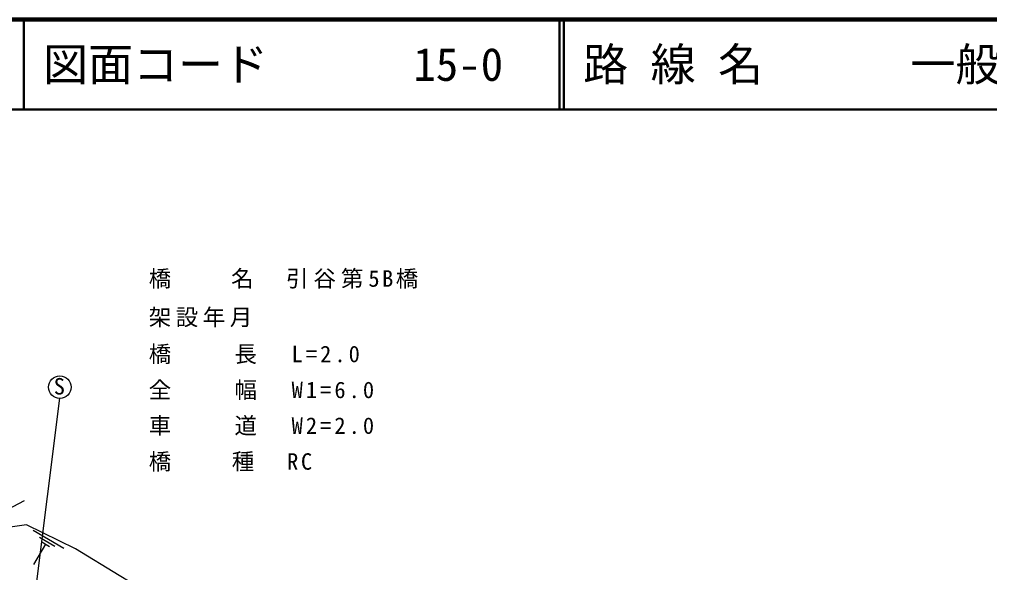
# Model space of a CAD drawing. Units: millimetres, scale not verified. Extents: x 40000 to 680000, y 20000 to 380000.
# Drawn here: x 117758 to 225534, y 318508 to 380000 of the extents above; entities that cross this region are included whole.
import ezdxf
from ezdxf.enums import TextEntityAlignment as Align

# ---------------------------------------------------------------- set-up
doc = ezdxf.new("R2010")
doc.units = ezdxf.units.MM
doc.header["$LTSCALE"] = 1000
for name, color, linetype, lineweight in [('M-BGD', 7, 'Continuous', 25), ('M-STR-HTXT', 7, 'Continuous', 13), ('M-TTL', 2, 'Continuous', 140), ('M-TTL-LINE', 7, 'Continuous', 50)]:
    doc.layers.add(name, color=color, linetype=linetype, lineweight=lineweight)
doc.layers.add('M-TTL-TXT', color=7, linetype='Continuous')
doc.styles.add('ＭＳ ゴシック', font='')
doc.styles.get('ＭＳ ゴシック').set_extended_font_data('MS Gothic')

msp = doc.modelspace()

# ---------------------------------------------------------------- linework, layer by layer
at = {"layer": 'M-BGD'}
for p, q in [((116148, 289294), (122249, 337899)), ((119289, 323242), (122693, 321242)), ((119973, 322458), (121675, 321459)), ((120657, 321675), (119324, 319405)), ((120232, 321925), (121083, 321425))]:
    msp.add_line(p, q, dxfattribs=at)
for points in [[(104486, 322335), (112544, 323469), (118336, 326523)], [(181217, 308684), (178532, 304576), (165696, 301180), (159495, 301101), (154874, 303944), (150846, 304853), (128849, 318191), (123975, 321163), (118534, 323831), (105559, 321973)]]:
    msp.add_lwpolyline(points, dxfattribs=at)
msp.add_circle((122248, 339125), 1250, dxfattribs=at)
at = {"layer": 'M-TTL'}
msp.add_line((680000, 380000), (40000, 380000), dxfattribs=at)
at = {"layer": 'M-TTL-LINE'}
for p, q in [((118250, 380000), (118250, 370000)), ((177750, 380000), (177750, 370000)), ((178250, 380000), (178250, 370000)), ((40000, 370000), (680000, 370000))]:
    msp.add_line(p, q, dxfattribs=at)

# ---------------------------------------------------------------- texts
at = {"layer": 'M-BGD', "style": 'ＭＳ ゴシック'}
msp.add_text('S', height=1833, dxfattribs=at).set_placement((121569, 337752), align=Align.BOTTOM_LEFT)
at = {"layer": 'M-STR-HTXT', "char_height": 1833, "attachment_point": 7, "style": 'ＭＳ ゴシック'}
for s, insert in [('\\T1.22;橋\u3000\u3000名\u3000引谷第5B橋', (132120, 350077)), ('\\T1.2;架設年月\u3000', (132120, 345781)), ('\\T1.27;橋\u3000\u3000長\u3000L=2.0', (132120, 341683)), ('\\T1.27;全\u3000\u3000幅\u3000W1=6.0', (132120, 337703)), ('\\T1.27;車\u3000\u3000道\u3000W2=2.0', (132120, 333723)), ('\\T1.23;橋\u3000\u3000種\u3000RC', (132120, 329743))]:
    msp.add_mtext(s, dxfattribs=dict(at, insert=insert))
at = {"layer": 'M-TTL-TXT', "style": 'ＭＳ ゴシック'}
for s, p in [('路 線 名', (180380, 375000)), ('一般県道引谷篠目線', (216734, 375000)), ('図面コード', (120380, 375000)), ('15-0', (161521, 375000))]:
    msp.add_text(s, height=3666, dxfattribs=at).set_placement(p, align=Align.MIDDLE_LEFT)

doc.saveas('drawing.dxf')
